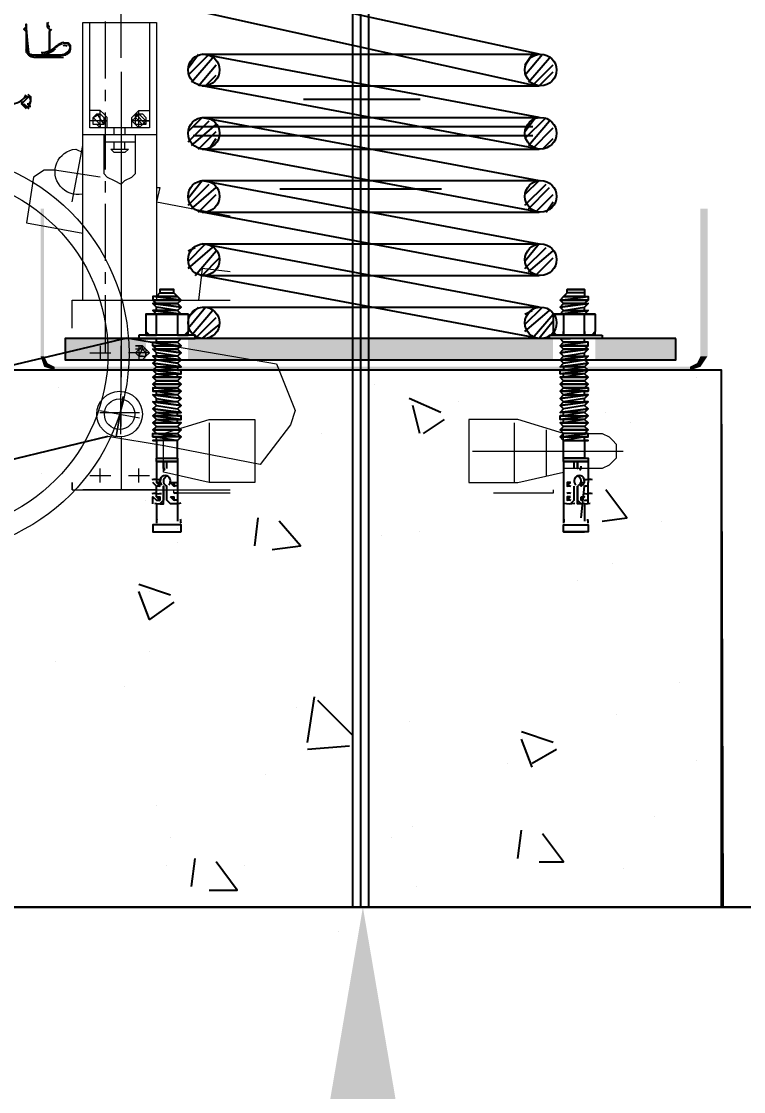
# Model space of a CAD drawing. Header units: millimetres. Extents: x 16084 to 24556, y -3303 to 19570.
# Drawn here: x 19086 to 19488, y -1103 to -507 of the extents above; entities that cross this region are included whole.
import ezdxf

# ---------------------------------------------------------------- set-up
doc = ezdxf.new("R2010")
doc.units = ezdxf.units.MM
doc.header["$MEASUREMENT"] = 0
doc.linetypes.add('$2$CENTER', pattern=[50.8, 31.75, -6.35, 6.35, -6.35])
for name, color, linetype in [('$0$PDF_PDF6_Geometry', 7, 'Continuous'), ('$0$PDF_SAS_STB_Side', 7, 'Continuous'), ('$2$PDF_0', 7, 'Continuous'), ('AA_Architecture', 7, 'Continuous'), ('AA_Rail', 7, 'Continuous')]:
    doc.layers.add(name, color=color, linetype=linetype)
doc.layers.add('$2$CL', color=2, linetype='$2$CENTER', lineweight=0)
doc.layers.add('AA_Datum', color=7, linetype='Continuous', plot=False)
doc.styles.add('Century Gothic$001H0', font='cent.shx')
doc.dimstyles.new('Copy of ISO-25', dxfattribs={"dimtxt": 250, "dimasz": 80, "dimexe": 1.25, "dimexo": 0.625, "dimtad": 1, "dimtxsty": 'Century Gothic$001H0', "dimblk": 'ARCHTICK', "dimcen": 2.5, "dimadec": 0, "dimazin": 0, "dimtfac": 1, "dimtmove": 0, "dimatfit": 3, "dimfxl": 1, "dimarcsym": 0})

# ---------------------------------------------------------------- blocks, each defined once
blk = doc.blocks.new('_ArchTick')
at = {"color": 0, "linetype": 'ByBlock', "const_width": 0.15}
blk.add_lwpolyline([(-0.5, -0.5), (0.5, 0.5)], dxfattribs=at)
blk = doc.blocks.new('*D11')
at = {"color": 0, "lineweight": -2, "transparency": 16777216}
for p, q in [((20199.375, 16200), (16998.75, 16200)), ((17000, -1000), (17000, 16200)), ((20199.375, -1000), (16998.75, -1000))]:
    blk.add_line(p, q, dxfattribs=at)
at = {"layer": 'Defpoints', "color": 0, "transparency": 16777216}
for p in [(17000, 16200), (20200, 16200), (20200, -1000)]:
    blk.add_point(p, dxfattribs=at)
at = {"color": 0, "lineweight": -2, "transparency": 16777216, "xscale": 80, "yscale": 80, "zscale": 80}
for p, rotation in [((17000, 16200), 90), ((17000, -1000), 270)]:
    blk.add_blockref('_ArchTick', p, dxfattribs=dict(at, rotation=rotation))
at = {"color": 0, "transparency": 16777216, "insert": (16874.375, 7600), "char_height": 250, "attachment_point": 5, "rotation": 90, "style": 'Century Gothic$001H0'}
blk.add_mtext('SHAFT TOTAL HEIGHT 17200', dxfattribs=at)

msp = doc.modelspace()

# ---------------------------------------------------------------- linework, layer by layer
at = {"layer": '$0$PDF_PDF6_Geometry', "lineweight": 5}
for points in [[(19141.563, -526.964), (19141.563, -499.585)], [(19141.563, -534.787), (19141.563, -704.931)], [(19131.785, -562.167), (19133.74, -562.167), (19129.829, -562.167), (19129.829, -556.3)], [(19155.253, -562.167), (19157.208, -562.167), (19151.341, -562.167), (19151.341, -556.3)], [(19129.829, -566.078), (19129.829, -562.167), (19123.962, -562.167)], [(19151.341, -566.078), (19151.341, -562.167), (19147.43, -562.167)], [(19114.184, -607.147), (19120.051, -575.856)], [(19129.829, -593.457), (19104.405, -589.546)], [(19123.962, -691.241), (19129.829, -691.241), (19135.696, -691.241)], [(19129.829, -687.33), (19129.829, -691.241), (19129.829, -695.153)], [(19141.563, -714.71), (19141.563, -687.33)], [(19157.208, -691.241), (19151.341, -691.241), (19145.474, -691.241)], [(19151.341, -687.33), (19151.341, -695.153)], [(19151.667, -724.814), (19141.237, -724.814), (19141.237, -714.384)], [(19142.541, -715.687), (19138.63, -737.852), (19142.541, -715.687)], [(19129.503, -723.51), (19151.667, -727.422)], [(19141.237, -736.548), (19141.237, -724.814), (19129.503, -724.814)], [(19141.563, -732.311), (19141.563, -722.532)], [(19190.455, -730.355), (19190.455, -746), (19190.455, -763.601)], [(19360.599, -763.601), (19360.599, -746), (19360.599, -730.355)], [(19141.563, -738.178), (19141.563, -767.513)], [(19378.2, -734.266), (19378.2, -746), (19378.2, -759.69)], [(19337.131, -746), (19378.2, -746), (19421.225, -746)], [(19129.829, -763.601), (19129.829, -759.69), (19129.829, -755.779)], [(19145.474, -759.69), (19151.341, -759.69), (19151.341, -755.779)], [(19123.962, -759.69), (19129.829, -759.69), (19135.696, -759.69)], [(19151.341, -763.601), (19151.341, -759.69), (19157.208, -759.69)]]:
    msp.add_lwpolyline(points, dxfattribs=at)
at = {"layer": '$0$PDF_PDF6_Geometry', "lineweight": 13}
for points in [[(19120.051, -661.906), (19120.051, -507.408), (19161.12, -507.408), (19161.12, -661.906)], [(19157.208, -507.408), (19157.208, -566.078), (19123.962, -566.078), (19123.962, -507.408)], [(19133.74, -566.078), (19133.74, -560.211), (19131.785, -558.255), (19129.829, -556.3), (19123.962, -556.3)], [(19129.829, -564.122), (19125.918, -560.211), (19127.873, -558.255), (19131.785, -564.122)], [(19147.43, -566.078), (19147.43, -560.211), (19149.386, -558.255), (19151.341, -556.3), (19157.208, -556.3)], [(19155.253, -564.122), (19149.386, -558.255), (19149.386, -560.211), (19153.297, -564.122)], [(19137.652, -569.989), (19137.652, -566.078)], [(19143.519, -566.078), (19143.519, -569.989)], [(19161.12, -569.989), (19120.051, -569.989)], [(19131.785, -569.989), (19131.785, -587.59), (19131.785, -591.502), (19133.74, -593.457), (19137.652, -595.413), (19141.563, -597.369), (19143.519, -595.413), (19147.43, -593.457), (19149.386, -591.502), (19149.386, -587.59), (19149.386, -569.989)], [(19131.785, -573.901), (19149.386, -573.901)], [(19137.652, -577.812), (19137.652, -573.901)], [(19143.519, -577.812), (19143.519, -573.901)], [(19104.405, -589.546), (19098.538, -589.546), (19092.671, -593.457), (19088.76, -618.881), (19120.051, -624.748)], [(19161.12, -599.325), (19163.075, -599.325), (19161.12, -607.147), (19202.189, -614.97)], [(19202.189, -646.261), (19186.544, -644.305), (19184.588, -661.906)], [(19114.184, -677.552), (19114.184, -661.906), (19202.189, -661.906)], [(19169.314, -687.004), (19144.542, -683.093), (19227.984, -697.434), (19238.415, -723.51), (19235.807, -731.333), (19218.858, -753.497), (19165.403, -743.067), (19134.112, -737.852)], [(19153.297, -687.33), (19149.386, -691.241), (19151.341, -693.197), (19153.297, -689.286)], [(19153.297, -693.197), (19151.341, -693.197), (19153.297, -693.197), (19155.253, -693.197), (19157.208, -691.241), (19155.253, -689.286), (19153.297, -689.286), (19149.386, -689.286)], [(19387.978, -736.222), (19409.491, -736.222), (19413.402, -738.178), (19415.358, -740.133), (19417.314, -742.089), (19417.314, -746), (19417.314, -749.912), (19415.358, -751.867), (19413.402, -753.823), (19409.491, -755.779), (19387.978, -755.779)], [(19114.184, -763.601), (19114.184, -767.513), (19114.184, -763.601)], [(19114.184, -767.513), (19202.189, -767.513)], [(19161.12, -767.513), (19120.051, -767.513)], [(19202.189, -769.469), (19170.898, -769.469), (19170.898, -767.513)], [(19382.111, -767.513), (19382.111, -769.469), (19348.865, -769.469)]]:
    msp.add_lwpolyline(points, dxfattribs=at)
for points in [[(19131.785, -562.167), (19131.785, -564.122), (19129.829, -564.122), (19125.918, -564.122), (19125.918, -562.167), (19125.918, -560.211), (19129.829, -558.255), (19131.785, -560.211), (19131.785, -562.167), (19131.785, -564.122), (19129.829, -564.122), (19129.829, -566.078), (19127.873, -564.122), (19125.918, -564.122), (19125.918, -562.167), (19125.918, -560.211), (19127.873, -558.255), (19129.829, -558.255), (19131.785, -560.211)], [(19155.253, -562.167), (19153.297, -564.122), (19151.341, -564.122), (19149.386, -564.122), (19149.386, -562.167), (19149.386, -560.211), (19151.341, -558.255), (19153.297, -560.211), (19155.253, -562.167), (19155.253, -564.122), (19153.297, -564.122), (19151.341, -566.078), (19149.386, -564.122), (19147.43, -562.167), (19149.386, -560.211), (19149.386, -558.255), (19151.341, -558.255), (19153.297, -558.255), (19155.253, -560.211)], [(19137.652, -579.768), (19135.696, -577.812), (19145.474, -577.812), (19143.519, -579.768)], [(19149.386, -687.33), (19151.341, -687.33), (19153.297, -687.33), (19155.253, -689.286), (19155.253, -693.197), (19153.297, -695.153), (19151.341, -695.153), (19153.297, -695.153), (19155.253, -693.197), (19155.253, -691.241), (19153.297, -689.286), (19153.297, -687.33), (19151.341, -687.33)], [(19190.455, -763.601), (19165.031, -757.734), (19165.031, -736.222), (19190.455, -728.399), (19215.879, -728.399), (19215.879, -763.601)], [(19362.555, -763.601), (19387.978, -757.734), (19387.978, -736.222), (19362.555, -728.399), (19335.175, -728.399), (19335.175, -763.601)]]:
    msp.add_lwpolyline(points, close=True, dxfattribs=at)
msp.add_lwpolyline([(19119.83, -602.943, -1.0507639), (19116.139, -577.812), (19120.051, -579.768)], format="xyb", dxfattribs=at)
for centre, radius in [((19034.372, -691.567), 111.474), ((19034.373, -691.568), 99.739), ((19140.586, -725.466), 12.712), ((19140.586, -725.466), 8.474)]:
    msp.add_circle(centre, radius, dxfattribs=at)
at = {"layer": '$0$PDF_SAS_STB_Side', "lineweight": 25}
for points in [[(19163.075, -657.995), (19161.12, -659.951), (19159.164, -659.951), (19159.164, -661.906), (19174.81, -661.906), (19159.164, -659.951)], [(19170.898, -657.995), (19172.854, -659.951), (19174.81, -661.906), (19159.164, -661.906), (19161.12, -663.862), (19159.164, -663.862)], [(19161.12, -659.951), (19172.854, -659.951), (19161.12, -659.951)], [(19163.075, -656.039), (19170.898, -656.039)], [(19163.075, -656.039), (19163.075, -656.039)], [(19170.898, -656.039), (19170.898, -656.039)], [(19172.854, -659.951), (19172.854, -659.951)], [(19399.713, -657.995), (19399.713, -659.951), (19401.668, -659.951), (19401.668, -661.906), (19386.023, -661.906), (19401.668, -659.951)], [(19389.934, -657.995), (19387.978, -659.951), (19386.023, -661.906), (19401.668, -661.906), (19399.713, -663.862), (19401.668, -663.862)], [(19399.713, -659.951), (19387.978, -659.951), (19399.713, -659.951)], [(19387.978, -659.951), (19387.978, -659.951)], [(19399.713, -656.039), (19397.757, -656.039), (19389.934, -656.039)], [(19389.934, -656.039), (19389.934, -656.039)], [(19172.854, -669.729), (19174.81, -669.729), (19176.765, -669.729), (19178.721, -669.729), (19176.765, -669.729), (19157.208, -669.729), (19155.253, -669.729), (19157.208, -669.729), (19159.164, -669.729), (19161.12, -669.729), (19159.164, -667.773), (19174.81, -669.729), (19172.854, -667.773), (19161.12, -667.773), (19161.12, -665.818)], [(19174.81, -665.818), (19172.854, -667.773), (19161.12, -665.818), (19159.164, -663.862), (19174.81, -665.818), (19172.854, -663.862), (19161.12, -663.862), (19172.854, -663.862), (19174.81, -661.906)], [(19159.164, -663.862), (19174.81, -665.818), (19159.164, -663.862)], [(19159.164, -663.862), (19159.164, -663.862)], [(19161.12, -663.862), (19161.12, -663.862)], [(19172.854, -663.862), (19172.854, -663.862)], [(19174.81, -661.906), (19174.81, -661.906)], [(19174.81, -665.818), (19174.81, -665.818)], [(19387.978, -669.729), (19386.023, -669.729), (19384.067, -669.729), (19382.111, -669.729), (19384.067, -669.729), (19403.624, -669.729), (19405.58, -669.729), (19403.624, -669.729), (19401.668, -669.729), (19399.713, -669.729), (19401.668, -667.773), (19386.023, -669.729), (19387.978, -667.773), (19399.713, -667.773), (19399.713, -665.818)], [(19386.023, -661.906), (19386.023, -661.906)], [(19386.023, -665.818), (19387.978, -667.773), (19399.713, -665.818), (19401.668, -663.862), (19386.023, -665.818), (19387.978, -663.862), (19399.713, -663.862), (19387.978, -663.862), (19386.023, -661.906)], [(19401.668, -663.862), (19386.023, -665.818), (19401.668, -663.862)], [(19386.023, -665.818), (19386.023, -665.818)], [(19387.978, -663.862), (19387.978, -663.862)], [(19399.713, -663.862), (19399.713, -663.862)], [(19401.668, -663.862), (19401.668, -663.862)], [(19172.854, -679.507), (19172.854, -681.463), (19174.81, -681.463), (19176.765, -681.463), (19178.721, -681.463), (19178.721, -679.507), (19176.765, -681.463), (19157.208, -681.463), (19155.253, -679.507), (19155.253, -681.463), (19157.208, -681.463), (19159.164, -681.463), (19161.12, -681.463), (19161.12, -679.507), (19161.12, -669.729), (19163.075, -669.729), (19165.031, -669.729), (19166.987, -669.729), (19168.943, -669.729), (19170.898, -669.729), (19172.854, -669.729), (19172.854, -679.507), (19172.854, -681.463), (19170.898, -681.463), (19168.943, -681.463), (19166.987, -681.463), (19165.031, -681.463), (19163.075, -681.463), (19161.12, -681.463), (19161.12, -679.507)], [(19155.253, -669.729), (19155.253, -679.507)], [(19155.253, -669.729), (19155.253, -669.729)], [(19159.164, -667.773), (19174.81, -669.729), (19159.164, -667.773)], [(19159.164, -667.773), (19159.164, -667.773)], [(19161.12, -667.773), (19159.164, -667.773)], [(19172.854, -667.773), (19172.854, -667.773)], [(19172.854, -669.729), (19172.854, -669.729)], [(19174.81, -669.729), (19174.81, -669.729)], [(19174.81, -669.729), (19174.81, -669.729)], [(19178.721, -669.729), (19178.721, -679.507)], [(19178.721, -669.729), (19178.721, -669.729)], [(19382.111, -669.729), (19382.111, -679.507)], [(19382.111, -669.729), (19382.111, -669.729)], [(19401.668, -667.773), (19386.023, -669.729), (19401.668, -667.773)], [(19386.023, -669.729), (19386.023, -669.729)], [(19386.023, -669.729), (19386.023, -669.729)], [(19387.978, -667.773), (19387.978, -667.773)], [(19387.978, -669.729), (19387.978, -669.729)], [(19399.713, -667.773), (19401.668, -667.773)], [(19401.668, -667.773), (19401.668, -667.773)], [(19405.58, -669.729), (19405.58, -679.507)], [(19405.58, -669.729), (19405.58, -669.729)], [(19155.253, -679.507), (19155.253, -679.507)], [(19159.164, -689.286), (19161.12, -689.286), (19159.164, -687.33), (19174.81, -687.33), (19172.854, -685.374), (19161.12, -685.374), (19172.854, -685.374), (19174.81, -683.419), (19168.943, -683.419), (19174.81, -683.419), (19172.854, -683.419)], [(19159.164, -685.374), (19174.81, -687.33), (19159.164, -687.33), (19159.164, -685.374), (19161.12, -685.374), (19161.12, -683.419)], [(19178.721, -679.507), (19178.721, -679.507)], [(19399.713, -679.507), (19399.713, -681.463), (19401.668, -681.463), (19403.624, -681.463), (19405.58, -681.463), (19405.58, -679.507), (19403.624, -681.463), (19384.067, -681.463), (19382.111, -679.507), (19382.111, -681.463), (19384.067, -681.463), (19386.023, -681.463), (19387.978, -681.463), (19387.978, -679.507)], [(19382.111, -679.507), (19382.111, -679.507)], [(19401.668, -689.286), (19399.713, -689.286), (19401.668, -687.33), (19386.023, -687.33), (19387.978, -685.374), (19399.713, -685.374), (19387.978, -685.374), (19386.023, -683.419), (19391.89, -683.419), (19386.023, -683.419), (19387.978, -683.419)], [(19401.668, -685.374), (19386.023, -687.33), (19401.668, -687.33), (19401.668, -685.374), (19399.713, -685.374), (19399.713, -683.419)], [(19405.58, -679.507), (19405.58, -679.507)], [(19174.81, -691.241), (19172.854, -693.197), (19161.12, -691.241), (19159.164, -689.286), (19174.81, -691.241), (19172.854, -689.286), (19161.12, -689.286), (19172.854, -689.286), (19174.81, -687.33)], [(19159.164, -689.286), (19174.81, -691.241), (19159.164, -689.286)], [(19159.164, -689.286), (19159.164, -689.286)], [(19159.164, -697.108), (19161.12, -695.153), (19159.164, -693.197), (19174.81, -695.153), (19172.854, -693.197), (19161.12, -693.197), (19161.12, -691.241)], [(19161.12, -689.286), (19161.12, -689.286)], [(19172.854, -685.374), (19172.854, -685.374)], [(19172.854, -689.286), (19172.854, -689.286)], [(19174.81, -687.33), (19174.81, -687.33)], [(19174.81, -691.241), (19174.81, -691.241)], [(19386.023, -687.33), (19386.023, -687.33)], [(19386.023, -691.241), (19387.978, -693.197), (19399.713, -691.241), (19401.668, -689.286), (19386.023, -691.241), (19387.978, -689.286), (19399.713, -689.286), (19387.978, -689.286), (19386.023, -687.33)], [(19401.668, -689.286), (19386.023, -691.241), (19401.668, -689.286)], [(19386.023, -691.241), (19386.023, -691.241)], [(19401.668, -697.108), (19399.713, -695.153), (19401.668, -693.197), (19386.023, -695.153), (19387.978, -693.197), (19399.713, -693.197), (19399.713, -691.241)], [(19387.978, -685.374), (19387.978, -685.374)], [(19387.978, -689.286), (19387.978, -689.286)], [(19399.713, -689.286), (19399.713, -689.286)], [(19401.668, -689.286), (19401.668, -689.286)], [(19159.164, -693.197), (19174.81, -695.153), (19159.164, -693.197)], [(19159.164, -693.197), (19159.164, -693.197)], [(19161.12, -693.197), (19159.164, -693.197)], [(19159.164, -701.02), (19161.12, -699.064), (19159.164, -697.108), (19174.81, -699.064), (19172.854, -697.108), (19161.12, -695.153), (19172.854, -697.108), (19174.81, -695.153)], [(19159.164, -697.108), (19174.81, -699.064), (19159.164, -697.108)], [(19159.164, -697.108), (19159.164, -697.108)], [(19161.12, -695.153), (19161.12, -695.153)], [(19172.854, -693.197), (19172.854, -693.197)], [(19172.854, -697.108), (19172.854, -697.108)], [(19174.81, -695.153), (19174.81, -695.153)], [(19401.668, -693.197), (19386.023, -695.153), (19401.668, -693.197)], [(19386.023, -695.153), (19386.023, -695.153)], [(19401.668, -701.02), (19399.713, -699.064), (19401.668, -697.108), (19386.023, -699.064), (19387.978, -697.108), (19399.713, -695.153), (19387.978, -697.108), (19386.023, -695.153)], [(19401.668, -697.108), (19386.023, -699.064), (19401.668, -697.108)], [(19387.978, -693.197), (19387.978, -693.197)], [(19387.978, -697.108), (19387.978, -697.108)], [(19399.713, -693.197), (19401.668, -693.197)], [(19399.713, -695.153), (19399.713, -695.153)], [(19401.668, -693.197), (19401.668, -693.197)], [(19401.668, -697.108), (19401.668, -697.108)], [(19159.164, -701.02), (19159.164, -701.02)], [(19159.164, -704.931), (19161.12, -702.975), (19172.854, -702.975), (19174.81, -702.975), (19159.164, -701.02), (19161.12, -702.975), (19172.854, -704.931), (19172.854, -702.975)], [(19172.854, -699.064), (19172.854, -701.02), (19161.12, -699.064), (19172.854, -699.064), (19174.81, -699.064)], [(19161.12, -699.064), (19161.12, -699.064)], [(19161.12, -702.975), (19161.12, -702.975)], [(19172.854, -701.02), (19174.81, -701.02)], [(19174.81, -699.064), (19174.81, -699.064)], [(19386.023, -699.064), (19386.023, -699.064)], [(19387.978, -699.064), (19387.978, -701.02), (19399.713, -699.064), (19387.978, -699.064), (19386.023, -699.064)], [(19387.978, -701.02), (19386.023, -701.02)], [(19401.668, -704.931), (19399.713, -702.975), (19387.978, -702.975), (19386.023, -702.975), (19401.668, -701.02), (19399.713, -702.975), (19387.978, -704.931), (19387.978, -702.975)], [(19399.713, -699.064), (19399.713, -699.064)], [(19399.713, -702.975), (19399.713, -702.975)], [(19401.668, -701.02), (19401.668, -701.02)], [(19159.164, -704.931), (19174.81, -704.931), (19159.164, -704.931)], [(19159.164, -704.931), (19159.164, -704.931)], [(19172.854, -704.931), (19174.81, -704.931), (19159.164, -704.931), (19161.12, -706.887), (19159.164, -708.842)], [(19174.81, -708.842), (19172.854, -710.798), (19161.12, -710.798), (19172.854, -710.798), (19174.81, -712.754), (19159.164, -710.798), (19161.12, -710.798), (19159.164, -708.842), (19174.81, -708.842), (19172.854, -706.887), (19161.12, -706.887), (19172.854, -706.887), (19174.81, -704.931)], [(19159.164, -708.842), (19174.81, -708.842), (19159.164, -708.842)], [(19159.164, -708.842), (19159.164, -708.842)], [(19161.12, -706.887), (19161.12, -706.887)], [(19172.854, -706.887), (19172.854, -706.887)], [(19174.81, -704.931), (19174.81, -704.931)], [(19174.81, -708.842), (19174.81, -708.842)], [(19401.668, -704.931), (19386.023, -704.931), (19401.668, -704.931)], [(19386.023, -704.931), (19386.023, -704.931)], [(19387.978, -704.931), (19386.023, -704.931), (19401.668, -704.931), (19399.713, -706.887), (19401.668, -708.842)], [(19386.023, -708.842), (19387.978, -710.798), (19399.713, -710.798), (19387.978, -710.798), (19386.023, -712.754), (19401.668, -710.798), (19399.713, -710.798), (19401.668, -708.842), (19386.023, -708.842), (19387.978, -706.887), (19399.713, -706.887), (19387.978, -706.887), (19386.023, -704.931)], [(19401.668, -708.842), (19386.023, -708.842), (19401.668, -708.842)], [(19386.023, -708.842), (19386.023, -708.842)], [(19387.978, -706.887), (19387.978, -706.887)], [(19399.713, -706.887), (19399.713, -706.887)], [(19401.668, -704.931), (19401.668, -704.931)], [(19401.668, -708.842), (19401.668, -708.842)], [(19159.164, -710.798), (19159.164, -712.754), (19174.81, -712.754), (19159.164, -712.754), (19161.12, -712.754), (19172.854, -714.71), (19174.81, -712.754)], [(19159.164, -714.71), (19161.12, -714.71), (19161.12, -712.754)], [(19174.81, -716.665), (19159.164, -714.71), (19174.81, -716.665), (19172.854, -714.71), (19161.12, -714.71)], [(19159.164, -714.71), (19159.164, -714.71)], [(19172.854, -710.798), (19172.854, -710.798)], [(19172.854, -714.71), (19172.854, -714.71)], [(19174.81, -712.754), (19174.81, -712.754)], [(19401.668, -710.798), (19401.668, -712.754), (19386.023, -712.754), (19401.668, -712.754), (19399.713, -712.754), (19387.978, -714.71), (19386.023, -712.754)], [(19386.023, -712.754), (19386.023, -712.754)], [(19386.023, -716.665), (19401.668, -714.71), (19386.023, -716.665), (19387.978, -714.71), (19399.713, -714.71)], [(19387.978, -710.798), (19387.978, -710.798)], [(19387.978, -714.71), (19387.978, -714.71)], [(19401.668, -714.71), (19399.713, -714.71), (19399.713, -712.754)], [(19401.668, -714.71), (19401.668, -714.71)], [(19159.164, -718.621), (19161.12, -718.621), (19161.12, -716.665)], [(19174.81, -720.577), (19159.164, -718.621), (19174.81, -720.577), (19172.854, -718.621), (19161.12, -718.621)], [(19159.164, -718.621), (19159.164, -718.621)], [(19159.164, -722.532), (19161.12, -720.577), (19172.854, -722.532), (19174.81, -720.577), (19159.164, -718.621), (19161.12, -720.577), (19172.854, -722.532), (19174.81, -724.488), (19159.164, -722.532), (19174.81, -724.488)], [(19172.854, -718.621), (19172.854, -718.621)], [(19386.023, -720.577), (19401.668, -718.621), (19386.023, -720.577), (19387.978, -718.621), (19399.713, -718.621)], [(19401.668, -722.532), (19399.713, -720.577), (19387.978, -722.532), (19386.023, -720.577), (19401.668, -718.621), (19399.713, -720.577), (19387.978, -722.532), (19386.023, -724.488), (19401.668, -722.532), (19386.023, -724.488)], [(19387.978, -718.621), (19387.978, -718.621)], [(19401.668, -718.621), (19399.713, -718.621), (19399.713, -716.665)], [(19401.668, -718.621), (19401.668, -718.621)], [(19159.164, -722.532), (19159.164, -722.532)], [(19159.164, -726.444), (19161.12, -724.488), (19172.854, -724.488), (19174.81, -724.488), (19159.164, -722.532), (19161.12, -724.488), (19172.854, -726.444), (19172.854, -724.488)], [(19159.164, -726.444), (19159.164, -726.444)], [(19159.164, -730.355), (19161.12, -728.399), (19172.854, -728.399), (19174.81, -728.399), (19159.164, -726.444), (19161.12, -728.399), (19172.854, -730.355), (19172.854, -728.399)], [(19172.854, -726.444), (19174.81, -726.444)], [(19401.668, -726.444), (19399.713, -724.488), (19387.978, -724.488), (19386.023, -724.488), (19401.668, -722.532), (19399.713, -724.488), (19387.978, -726.444), (19387.978, -724.488)], [(19387.978, -726.444), (19386.023, -726.444)], [(19401.668, -730.355), (19399.713, -728.399), (19387.978, -728.399), (19386.023, -728.399), (19401.668, -726.444), (19399.713, -728.399), (19387.978, -730.355), (19387.978, -728.399)], [(19401.668, -722.532), (19401.668, -722.532)], [(19401.668, -726.444), (19401.668, -726.444)], [(19172.854, -730.355), (19174.81, -730.355), (19159.164, -730.355), (19174.81, -730.355)], [(19159.164, -730.355), (19159.164, -730.355)], [(19159.164, -734.266), (19161.12, -732.311), (19172.854, -732.311), (19174.81, -730.355), (19159.164, -730.355), (19161.12, -732.311), (19172.854, -732.311), (19174.81, -734.266), (19159.164, -734.266), (19174.81, -734.266)], [(19387.978, -730.355), (19386.023, -730.355), (19401.668, -730.355), (19386.023, -730.355)], [(19401.668, -734.266), (19399.713, -732.311), (19387.978, -732.311), (19386.023, -730.355), (19401.668, -730.355), (19399.713, -732.311), (19387.978, -732.311), (19386.023, -734.266), (19401.668, -734.266), (19386.023, -734.266)], [(19401.668, -730.355), (19401.668, -730.355)], [(19159.164, -734.266), (19159.164, -734.266)], [(19174.81, -738.178), (19159.164, -738.178), (19161.12, -738.178), (19172.854, -740.133), (19174.81, -738.178), (19159.164, -738.178), (19159.164, -736.222), (19161.12, -736.222), (19172.854, -736.222), (19174.81, -734.266), (19159.164, -734.266), (19161.12, -736.222), (19172.854, -736.222), (19174.81, -738.178), (19159.164, -736.222)], [(19172.854, -740.133), (19161.12, -740.133), (19161.12, -749.912), (19172.854, -749.912), (19172.854, -751.867), (19161.12, -751.867), (19161.12, -749.912), (19172.854, -749.912), (19172.854, -740.133), (19159.164, -740.133), (19161.12, -740.133), (19161.12, -738.178)], [(19174.81, -738.178), (19174.81, -738.178)], [(19387.978, -740.133), (19399.713, -740.133), (19399.713, -749.912), (19387.978, -749.912), (19387.978, -740.133), (19401.668, -740.133), (19399.713, -740.133), (19399.713, -738.178), (19401.668, -738.178), (19386.023, -738.178), (19401.668, -738.178), (19401.668, -736.222)], [(19386.023, -738.178), (19386.023, -738.178)], [(19399.713, -738.178), (19387.978, -740.133), (19386.023, -738.178)], [(19401.668, -734.266), (19401.668, -734.266)], [(19172.854, -740.133), (19172.854, -740.133)], [(19172.854, -740.133), (19172.854, -740.133)], [(19387.978, -740.133), (19387.978, -740.133)], [(19387.978, -740.133), (19387.978, -740.133)], [(19172.854, -751.867), (19161.12, -751.867), (19172.854, -751.867), (19161.12, -751.867), (19172.854, -751.867), (19172.854, -775.336), (19172.854, -785.114)], [(19170.898, -751.867), (19163.075, -751.867)], [(19165.031, -755.779), (19165.031, -755.779)], [(19166.987, -755.779), (19166.987, -751.867)], [(19387.978, -751.867), (19401.668, -751.867), (19387.978, -751.867), (19401.668, -751.867), (19387.978, -751.867), (19387.978, -775.336), (19387.978, -785.114)], [(19389.934, -751.867), (19397.757, -751.867)], [(19393.845, -755.779), (19393.845, -751.867)], [(19395.801, -755.779), (19395.801, -755.779)], [(19161.12, -771.424), (19163.075, -771.424), (19163.075, -773.38), (19161.12, -771.424), (19161.12, -765.557), (19159.164, -763.601)], [(19387.978, -763.601), (19387.978, -765.557)], [(19391.89, -775.336), (19393.845, -773.38), (19393.845, -765.557)], [(19387.978, -771.424), (19387.978, -773.38)], [(19401.668, -775.336), (19401.668, -771.424)], [(19159.164, -775.336), (19159.164, -775.336)], [(19161.12, -775.336), (19161.12, -785.114)], [(19399.713, -775.336), (19399.713, -785.114)], [(19401.668, -775.336), (19401.668, -775.336)], [(19174.81, -790.981), (19174.81, -787.07), (19159.164, -787.07), (19159.164, -790.981), (19174.81, -790.981)], [(19161.12, -790.981), (19172.854, -790.981)], [(19387.978, -790.981), (19387.978, -787.07), (19401.668, -787.07), (19401.668, -790.981), (19387.978, -790.981), (19399.713, -790.981)]]:
    msp.add_lwpolyline(points, dxfattribs=at)
for points in [[(19170.898, -657.995), (19170.898, -656.039), (19163.075, -656.039), (19163.075, -657.995)], [(19389.934, -657.995), (19389.934, -656.039), (19399.713, -656.039), (19399.713, -657.995)], [(19399.713, -679.507), (19399.713, -669.729), (19397.757, -669.729), (19395.801, -669.729), (19393.845, -669.729), (19391.89, -669.729), (19389.934, -669.729), (19387.978, -669.729), (19387.978, -679.507), (19387.978, -681.463), (19389.934, -681.463), (19391.89, -681.463), (19393.845, -681.463), (19395.801, -681.463), (19397.757, -681.463), (19399.713, -681.463)], [(19151.341, -681.463), (19151.341, -683.419), (19182.632, -683.419), (19182.632, -681.463)], [(19409.491, -681.463), (19409.491, -683.419), (19380.156, -683.419), (19380.156, -681.463)], [(19174.81, -702.975), (19174.81, -701.02), (19159.164, -701.02)], [(19386.023, -702.975), (19386.023, -701.02), (19401.668, -701.02)], [(19161.12, -716.665), (19172.854, -718.621), (19174.81, -716.665), (19159.164, -714.71)], [(19399.713, -716.665), (19387.978, -718.621), (19386.023, -716.665), (19401.668, -714.71)], [(19174.81, -728.399), (19174.81, -726.444), (19159.164, -726.444)], [(19386.023, -728.399), (19386.023, -726.444), (19401.668, -726.444)], [(19401.668, -736.222), (19399.713, -736.222), (19387.978, -736.222), (19386.023, -734.266), (19401.668, -734.266), (19399.713, -736.222), (19387.978, -736.222), (19386.023, -738.178)], [(19387.978, -751.867), (19387.978, -749.912), (19401.668, -749.912), (19401.668, -751.867)], [(19165.031, -751.867), (19165.031, -755.779)], [(19395.801, -751.867), (19395.801, -755.779)], [(19163.075, -763.601), (19161.12, -763.601), (19163.075, -765.557)], [(19163.075, -775.336), (19165.031, -775.336), (19165.031, -773.38), (19165.031, -765.557), (19165.031, -773.38)], [(19168.943, -763.601), (19170.898, -763.601), (19170.898, -765.557)], [(19391.89, -763.601), (19389.934, -763.601), (19389.934, -765.557)], [(19397.757, -775.336), (19395.801, -775.336), (19395.801, -773.38), (19395.801, -765.557), (19395.801, -773.38)], [(19397.757, -763.601), (19399.713, -763.601), (19397.757, -765.557)], [(19168.943, -771.424), (19170.898, -771.424), (19170.898, -773.38)], [(19391.89, -771.424), (19389.934, -771.424), (19389.934, -773.38)], [(19397.757, -771.424), (19399.713, -771.424), (19397.757, -773.38)]]:
    msp.add_lwpolyline(points, close=True, dxfattribs=at)
for points in [[(19158.816, -761.775, -0.1232303), (19162.137, -761.944, -0.0840663), (19163.943, -761.899)], [(19174.666, -775.1, -0.0916226), (19168.943, -775.336), (19166.987, -773.38), (19166.987, -765.557, -0.6250663), (19166.884, -759.895)], [(19398.845, -761.899, -0.0833592), (19400.652, -761.943, -0.1233251), (19403.971, -761.775)], [(19170.823, -763.797, -0.1852368), (19172.854, -763.601), (19172.854, -765.557, 0.1852368), (19170.823, -765.753)], [(19399.514, -773.627, -0.1813341), (19401.668, -773.38), (19401.668, -771.424), (19401.668, -765.557), (19401.668, -763.601)], [(19158.816, -769.598, -0.1232303), (19162.137, -769.766, -0.0840663), (19163.943, -769.722)], [(19159.164, -775.336), (19159.164, -771.424), (19161.12, -773.38, -0.1812553), (19163.276, -773.627)], [(19172.854, -771.424), (19172.854, -773.38, 0.1852368), (19170.823, -773.575)], [(19398.845, -769.722, -0.0833592), (19400.652, -769.766, -0.1233251), (19403.971, -769.598)]]:
    msp.add_lwpolyline(points, format="xyb", dxfattribs=at)
for centre, radius, start, end in [((19167.966, -754.8), 2.935, 174.00651, 219.824043), ((19394.831, -754.803), 2.927, 320.108375, 6.061072), ((19166.007, -762.625), 2.931, 311.790852, 228.209148), ((19396.777, -762.626), 2.93, 311.819086, 228.180914), ((19394.82, -762.626), 2.937, 300.434349, 68.338118), ((19162.097, -768.49), 2.933, 66.294059, 107.388552), ((19390.912, -766.547), 2.945, 69.030369, 110.969631), ((19390.912, -768.503), 2.945, 69.030369, 110.969631), ((19400.693, -768.488), 2.931, 72.602698, 113.714691), ((19171.876, -772.409), 2.94, 69.011331, 110.988669), ((19390.912, -772.414), 2.945, 69.030369, 110.969631), ((19390.912, -776.326), 2.945, 69.030369, 110.969631), ((19162.098, -768.492), 6.843, 252.538428, 287.461572), ((19390.911, -758.706), 16.629, 260.349754, 281.247885), ((19400.69, -768.479), 6.856, 252.554789, 287.445211), ((19173.756, -786.089), 12.637, 169.957464, 180.011002), ((19162.157, -786.09), 12.653, 359.99562, 10.035914), ((19400.431, -786.084), 12.452, 169.831991, 180.035672), ((19389.014, -786.101), 12.655, 0.046465, 10.085872)]:
    msp.add_arc(centre, radius, start, end, dxfattribs=at)
at = {"layer": '$2$CL'}
msp.add_lwpolyline([(19132.808, -690.916), (19132.808, -411.445)], dxfattribs=at)
at = {"layer": '$2$PDF_0', "lineweight": 25}
for points in [[(19186.544, -560.211), (19374.289, -560.211), (19186.544, -525.009), (19374.289, -525.009), (19186.544, -483.94), (19374.289, -483.94), (19186.544, -442.87), (19374.289, -442.87)], [(19372.333, -542.61), (19186.544, -501.541), (19374.289, -501.541), (19382.111, -493.718)], [(19088.479, -509.689), (19088.479, -512.297), (19089.783, -524.031), (19088.479, -508.386), (19088.479, -509.689), (19087.176, -510.993), (19088.479, -512.297), (19088.479, -524.031)], [(19108.036, -526.639), (19093.695, -526.639), (19109.34, -526.639)], [(19178.721, -532.831), (19184.588, -525.009)], [(19178.721, -536.743), (19190.455, -525.009)], [(19180.677, -540.654), (19192.411, -526.964)], [(19366.466, -530.876), (19370.377, -525.009)], [(19366.466, -536.743), (19376.244, -525.009)], [(19368.422, -540.654), (19380.156, -526.964)], [(19184.588, -542.61), (19194.366, -530.876)], [(19186.544, -648.216), (19374.289, -648.216), (19186.544, -613.014), (19374.289, -613.014), (19186.544, -577.812), (19374.289, -577.812), (19186.544, -542.61), (19374.289, -542.61), (19382.111, -534.787)], [(19370.377, -542.61), (19382.111, -530.876)], [(19188.499, -542.61), (19194.366, -536.743)], [(19087.176, -552.714), (19088.479, -554.018), (19089.783, -555.322), (19089.783, -554.018), (19091.087, -554.018)], [(19089.783, -548.803), (19089.783, -548.803)], [(19089.783, -554.018), (19089.783, -554.018)], [(19178.721, -568.034), (19186.544, -560.211), (19374.289, -595.413), (19366.466, -603.236)], [(19178.721, -573.901), (19190.455, -562.167)], [(19180.677, -575.856), (19194.366, -564.122)], [(19366.466, -568.034), (19372.333, -560.211)], [(19366.466, -571.945), (19378.2, -560.211)], [(19368.422, -575.856), (19380.156, -562.167)], [(19370.377, -577.812), (19382.111, -566.078)], [(19184.588, -577.812), (19194.366, -568.034)], [(19190.455, -577.812), (19194.366, -571.945)], [(19376.244, -577.812), (19382.111, -571.945)], [(19178.721, -605.192), (19186.544, -595.413), (19374.289, -630.615), (19366.466, -640.394)], [(19186.544, -595.413), (19374.289, -595.413)], [(19178.721, -609.103), (19190.455, -597.369)], [(19180.677, -611.059), (19194.366, -599.325)], [(19366.466, -609.103), (19378.2, -597.369)], [(19368.422, -611.059), (19380.156, -599.325)], [(19184.588, -613.014), (19194.366, -603.236)], [(19372.333, -613.014), (19382.111, -603.236)], [(19378.2, -613.014), (19382.111, -607.147)], [(19178.721, -640.394), (19188.499, -630.615)], [(19186.544, -665.818), (19374.289, -665.818), (19186.544, -630.615), (19374.289, -630.615)], [(19178.721, -634.527), (19182.632, -632.571)], [(19178.721, -644.305), (19192.411, -632.571)], [(19182.632, -648.216), (19194.366, -634.527)], [(19366.466, -644.305), (19378.2, -632.571)], [(19368.422, -646.261), (19382.111, -634.527)], [(19382.111, -673.64), (19374.289, -683.419), (19186.544, -648.216), (19196.322, -638.438)], [(19372.333, -648.216), (19382.111, -638.438)], [(19178.721, -671.685), (19184.588, -665.818)], [(19178.721, -677.552), (19188.499, -665.818)], [(19366.466, -675.596), (19376.244, -665.818)], [(19180.677, -681.463), (19192.411, -667.773)], [(19182.632, -683.419), (19194.366, -671.685)], [(19366.466, -669.729), (19370.377, -667.773)], [(19366.466, -679.507), (19380.156, -667.773)], [(19370.377, -683.419), (19382.111, -669.729)], [(19374.289, -683.419), (19186.544, -683.419), (19196.322, -675.596)], [(19144.542, -683.093), (18985.48, -720.903)], [(19282.372, -708.842), (19282.372, -708.842)], [(19462.294, -704.931), (19462.294, -704.931)], [(19106.361, -710.798), (19106.361, -710.798)], [(19319.53, -724.488), (19301.929, -716.665)], [(19307.796, -736.222), (19303.884, -720.577)], [(19329.308, -718.621), (19329.308, -718.621)], [(19411.447, -724.488), (19411.447, -724.488)], [(19321.485, -728.399), (19309.751, -736.222)], [(19425.136, -730.355), (19425.136, -730.355)], [(19134.112, -737.852), (19015.467, -766.535)], [(19253.037, -736.222), (19253.037, -736.222)], [(19161.12, -751.867), (19161.12, -763.601)], [(19401.668, -751.867), (19401.668, -763.601)], [(19096.908, -758.712), (19096.908, -758.712)], [(19401.668, -761.646), (19401.668, -761.646)], [(19397.757, -783.158), (19399.713, -765.557)], [(19409.491, -785.114), (19423.181, -783.158), (19411.447, -767.513)], [(19155.253, -773.38), (19155.253, -773.38)], [(19215.879, -798.804), (19217.834, -783.158)], [(19225.657, -800.759), (19241.303, -798.804), (19229.569, -785.114)], [(19442.737, -785.114), (19442.737, -785.114)], [(19172.854, -789.025), (19172.854, -789.025)], [(19307.796, -790.981), (19307.796, -790.981)], [(19172.854, -796.848), (19172.854, -796.848)], [(19235.436, -796.848), (19235.436, -796.848)], [(19286.283, -792.937), (19286.283, -792.937)], [(19415.358, -808.582), (19415.358, -808.582)], [(19168.943, -826.183), (19151.341, -820.316)], [(19395.801, -818.36), (19395.801, -818.36)], [(19170.898, -830.095), (19157.208, -839.873), (19151.341, -824.227)], [(19157.208, -824.227), (19157.208, -824.227)], [(19157.208, -857.474), (19157.208, -857.474)], [(19104.731, -863.015), (19104.731, -863.015)], [(19452.516, -875.075), (19452.516, -875.075)], [(19143.519, -877.031), (19143.519, -877.031)], [(19245.214, -908.322), (19249.125, -882.898)], [(19270.638, -904.41), (19251.081, -884.854)], [(19239.347, -888.765), (19239.347, -888.765)], [(19417.314, -892.676), (19417.314, -892.676)], [(19301.929, -896.588), (19301.929, -896.588)], [(19382.111, -908.322), (19364.51, -902.455)], [(19268.682, -910.277), (19245.214, -912.233)], [(19370.377, -922.011), (19364.51, -906.366)], [(19384.067, -912.233), (19370.377, -920.056)], [(19356.688, -920.056), (19356.688, -920.056)], [(19462.294, -918.1), (19462.294, -918.1)], [(19221.746, -925.923), (19221.746, -925.923)], [(19161.12, -943.524), (19161.12, -943.524)], [(19438.826, -949.391), (19438.826, -949.391)], [(19303.884, -955.258), (19303.884, -955.258)], [(19362.555, -972.859), (19364.51, -957.214)], [(19374.289, -974.815), (19387.978, -974.815), (19376.244, -959.169)], [(19168.943, -961.125), (19168.943, -961.125)], [(19292.15, -961.125), (19292.15, -961.125)], [(19166.987, -976.77), (19166.987, -976.77)], [(19180.677, -988.504), (19182.632, -972.859)], [(19190.455, -990.46), (19206.1, -990.46), (19194.366, -974.815)], [(19210.012, -976.77), (19210.012, -976.77)], [(19421.225, -978.726), (19421.225, -978.726)], [(19305.84, -988.504), (19305.84, -988.504)], [(19262.813, -1013.687), (19262.813, -1013.687)]]:
    msp.add_lwpolyline(points, dxfattribs=at)
for points in [[(19100.231, -508.777, 0.3384956), (19101.517, -510.993), (19101.517, -524.031), (19101.517, -512.297), (19102.821, -510.993)], [(19091.087, -524.673, 0.4171554), (19093.056, -526.642, -0.3938896), (19088.505, -522.561)], [(19088.641, -523.088, 0.34649), (19092.391, -525.335), (19110.644, -525.335)], [(19088.716, -523.527, 0.3465612), (19093.695, -526.639), (19094.998, -526.639)], [(19109.97, -525.335, 0.4726388), (19113.192, -521.467, 0.4250326), (19109.141, -518.927)], [(19089.087, -552.714, 0.5202721), (19091.087, -550.107), (19091.087, -548.803), (19089.783, -548.803), (19088.479, -550.107), (19085.872, -552.714), (19088.479, -555.322)]]:
    msp.add_lwpolyline(points, format="xyb", dxfattribs=at)
for points in [[(19450.56, -683.419), (19110.272, -683.419), (19110.272, -695.153), (19450.56, -695.153)], [(19075.068, -1000.012), (19475.982, -1000.012), (19475.984, -701.02), (19075.07, -701.02)], [(19076.048, -1000.012), (19476.962, -1000.012), (19475.984, -701.02), (19075.07, -701.02)]]:
    msp.add_lwpolyline(points, close=True, dxfattribs=at)
for centre in [(19187.521, -533.809), (19375.266, -533.809), (19187.521, -569.011), (19375.266, -569.011), (19187.521, -604.213), (19375.266, -604.213), (19187.521, -639.415), (19375.266, -639.415), (19187.521, -674.617), (19375.266, -674.617)]:
    msp.add_circle(centre, 8.801, dxfattribs=at)
for centre, radius, start, end in [((19102.168, -507.734), 1.955, 168.364983, 259.025801), ((19102.169, -509.038), 1.956, 125.454106, 214.511005), ((19095.653, -510.348), 14.987, 272.540918, 308.358692), ((19096.953, -511.64), 12.391, 269.455194, 312.244897), ((19115.215, -535.127), 17.617, 109.115059, 130.686674), ((19111.297, -528.598), 9.782, 105.584442, 132.518396), ((19109.992, -522.076), 1.956, 48.057679, 113.005982), ((19111.296, -520.771), 1.956, 8.442611, 109.622853), ((19109.989, -522.076), 3.262, 343.700365, 41.893556), ((19108.686, -520.761), 4.574, 273.209723, 303.640495), ((19080.004, -542.935), 9.779, 275.172344, 331.733795), ((19086.52, -550.756), 4.567, 307.349623, 45.511422), ((19089.131, -550.759), 3.259, 185.966517, 264.033483), ((19089.134, -550.757), 1.953, 11.199398, 133.485745)]:
    msp.add_arc(centre, radius, start, end, dxfattribs=at)
for points in [[(19107.328, -525.335), (19109.057, -525.348), (19110.704, -524.767), (19111.831, -523.748)], [(19111.831, -523.748), (19112.959, -522.73), (19113.451, -521.375), (19113.177, -520.048)]]:
    msp.add_open_spline(points, degree=3, dxfattribs=at)
at = {"layer": '$2$PDF_0', "transparency": 33554559}
for points in [[(19098.538, -611.059), (19096.582, -611.059), (19098.538, -693.197)], [(19096.582, -611.059), (19098.538, -693.197), (19096.582, -693.197)], [(19464.25, -693.197), (19468.161, -693.197), (19464.25, -611.059)], [(19468.161, -693.197), (19464.25, -611.059), (19468.161, -611.059)], [(19155.253, -683.419), (19110.272, -683.419), (19155.253, -695.153)], [(19110.272, -683.419), (19155.253, -695.153), (19110.272, -695.153)], [(19382.111, -683.419), (19178.721, -683.419), (19382.111, -695.153)], [(19178.721, -683.419), (19382.111, -695.153), (19178.721, -695.153)], [(19450.56, -683.419), (19405.58, -683.419), (19450.56, -695.153)], [(19405.58, -683.419), (19450.56, -695.153), (19405.58, -695.153)], [(19096.582, -693.197), (19098.538, -693.197), (19098.538, -699.064)], [(19098.538, -693.197), (19098.538, -699.064), (19100.494, -697.108)], [(19098.538, -699.064), (19100.494, -697.108), (19104.405, -701.02)], [(19100.494, -697.108), (19104.405, -701.02), (19104.405, -699.064)], [(19458.383, -699.064), (19464.25, -699.064), (19462.294, -697.108)], [(19464.25, -699.064), (19462.294, -697.108), (19468.161, -693.197)], [(19462.294, -697.108), (19468.161, -693.197), (19464.25, -693.197)], [(19104.405, -699.064), (19104.405, -701.02), (19458.383, -699.064)], [(19104.405, -701.02), (19458.383, -699.064), (19458.383, -701.02)], [(19458.383, -701.02), (19458.383, -699.064), (19464.25, -699.064)], [(19244.86, -1183.846), (19276.151, -1000.012), (19307.442, -1183.846)]]:
    msp.add_solid(points, dxfattribs=at)
for p, q in [((19243.027, -550), (19308.027, -550)), ((19181.494, -565.329), (19370.811, -565.329)), ((19181.494, -570.329), (19370.811, -570.329)), ((19229.958, -600), (19319.856, -600))]:
    msp.add_line(p, q)
at = {"layer": 'AA_Architecture'}
msp.add_line((18400, -1000), (20000, -1000), dxfattribs=at)
at = {"layer": 'AA_Datum'}
for p, q in [((19275, -1000), (19275, 16200)), ((19260, -1000), (19290, -1000))]:
    msp.add_line(p, q, dxfattribs=at)
at = {"layer": 'AA_Rail'}
for p, q in [((19270.5, -1000), (19270.5, 16200)), ((19279.5, -1000), (19279.5, 16200))]:
    msp.add_line(p, q, dxfattribs=at)

# ---------------------------------------------------------------- dimensions: what is measured, and where the dimension line sits
dim = msp.add_linear_dim(base=(17000, 16200), p1=(20200, -1000), p2=(20200, 16200), angle=90, text='SHAFT TOTAL HEIGHT <>', dimstyle='Copy of ISO-25')
dim.commit()
dim.dimension.update_dxf_attribs({"geometry": '*D11', "text_midpoint": (16874.375, 7600)})

doc.saveas('drawing.dxf')
